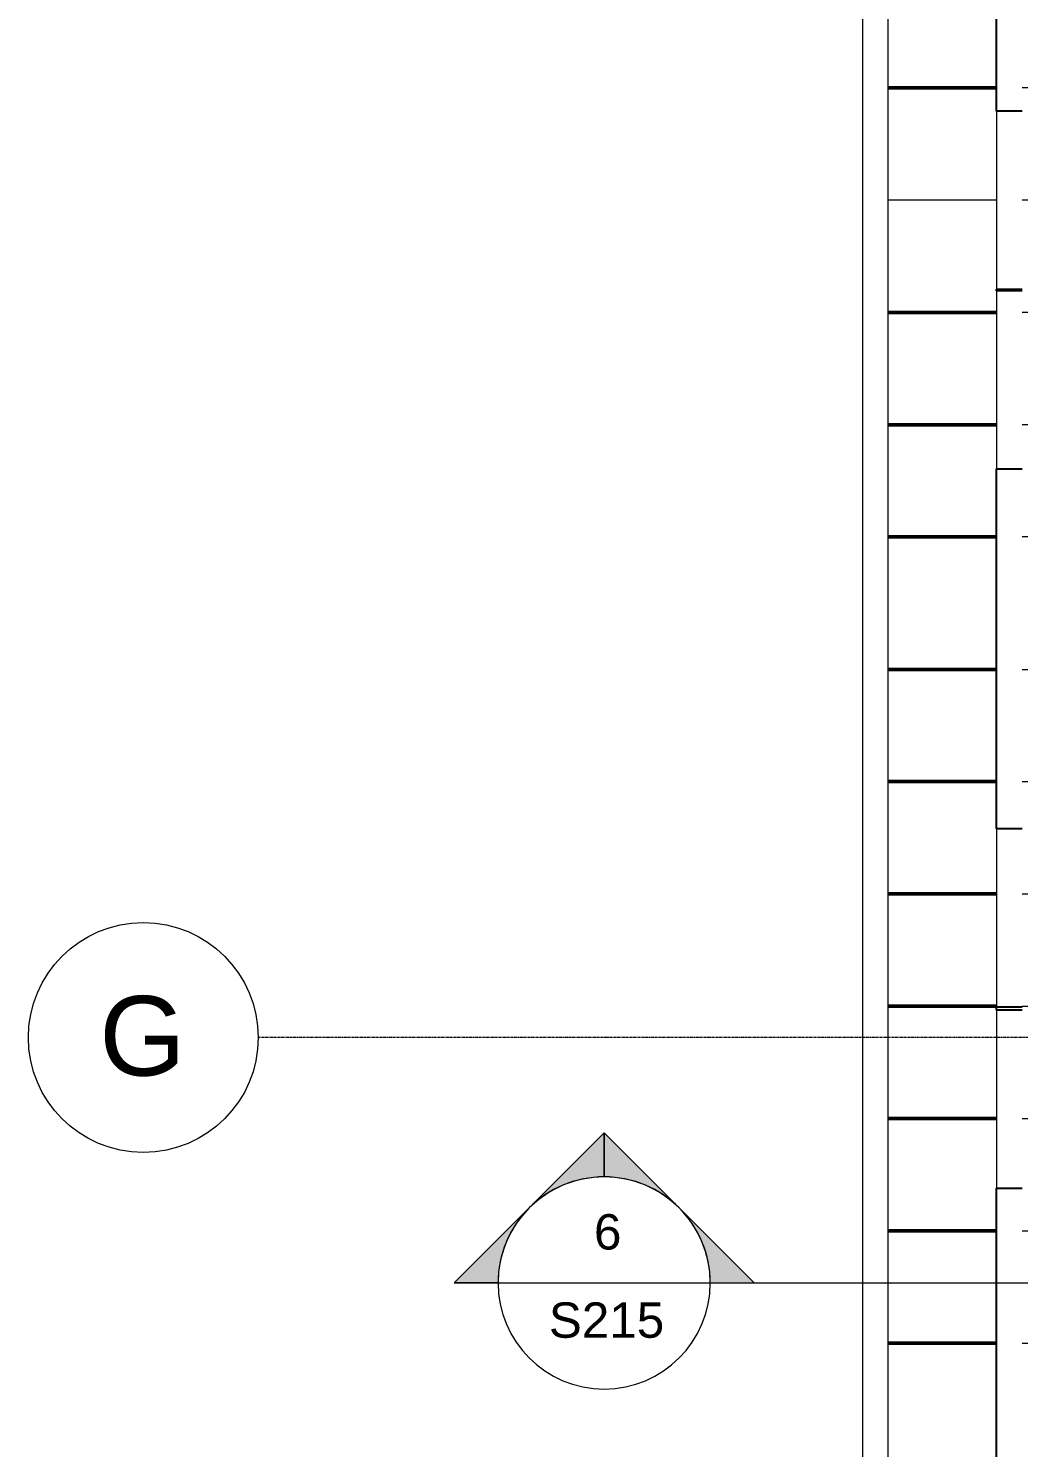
# Model space of a CAD drawing. Header units: inches. Extents: x -4036 to -1914, y 2 to 12338.
# Drawn here: x -4036.3 to -3824.6, y 10379.5 to 10682.9 of the extents above; entities that cross this region are included whole.
import ezdxf

# ---------------------------------------------------------------- set-up
doc = ezdxf.new("R2010")
doc.units = ezdxf.units.IN
doc.header["$MEASUREMENT"] = 0
doc.linetypes.add('Línea de rejilla', pattern=[0.875, 0.5, -0.125, 0.125, -0.125])
for name, color, linetype, lineweight in [('G-ANNO-SYMB', 111, 'Continuous', 9), ('I-WALL', 2, 'Continuous', 9), ('S-BEAM', 12, 'Continuous', 9), ('S-BEAM-ANLY', 10, 'Continuous', 50), ('S-GRID', 1, 'Continuous', 9), ('S-GRID-IDEN', 1, 'Continuous', 9)]:
    doc.layers.add(name, color=color, linetype=linetype, lineweight=lineweight)
doc.styles.add('Arial_1', font='arial.ttf', dxfattribs={"height": 17.007874})
doc.styles.add('Arial_2', font='arial.ttf', dxfattribs={"height": 7.559055})

# ---------------------------------------------------------------- blocks, each defined once
blk = doc.blocks.new('TRUSS - 22_-892746-FRAMING PLAN - 2ND FLOOR')
at = {"layer": 'S-BEAM'}
for p, q in [((-150.75, 0), (-173.9, 0)), ((173.9, 0), (-145.25, 0))]:
    blk.add_line(p, q, dxfattribs=at)
blk = doc.blocks.new('TRUSS - 22_-1469757-FRAMING PLAN - 2ND FLOOR')
at = {"layer": 'S-BEAM'}
for p, q in [((-159.75, 0), (-182.9, 0)), ((182.9, 0), (-154.25, 0))]:
    blk.add_line(p, q, dxfattribs=at)
blk = doc.blocks.new('TRUSS - 22_-V57-FRAMING PLAN - 2ND FLOOR')
at = {"layer": 'S-BEAM'}
for p, q in [((145.25, 0), (-173.9, 0)), ((173.9, 0), (150.75, 0))]:
    blk.add_line(p, q, dxfattribs=at)
blk = doc.blocks.new('TRUSS - 22_-V58-FRAMING PLAN - 2ND FLOOR')
at = {"layer": 'S-BEAM'}
for p, q in [((154.25, 0), (-182.9, 0)), ((182.9, 0), (159.75, 0))]:
    blk.add_line(p, q, dxfattribs=at)
blk = doc.blocks.new('TRUSS - 22_-V59-FRAMING PLAN - 2ND FLOOR')
at = {"layer": 'S-BEAM'}
for p, q in [((-82.17, 0), (-182.9, 0)), ((-78.41, 0), (-80.86, 0)), ((154.25, 0), (-77.1, 0)), ((182.9, 0), (159.75, 0))]:
    blk.add_line(p, q, dxfattribs=at)
blk = doc.blocks.new('Rejilla - Extremo inicial de rejilla - Círculo-11506-FRAMING PLAN - 2ND FLOOR')
at = {"layer": 'S-GRID-IDEN'}
blk.add_circle((0, 0), 0.2559, dxfattribs=at)
blk = doc.blocks.new('Vista de diseño - Extremo inicial de sección - Rellenado-1561-FRAMING PLAN - 2ND FLOOR')
at = {"layer": 'G-ANNO-SYMB'}
h = blk.add_hatch(color=256, dxfattribs=at)
edge = h.paths.add_edge_path(flags=0)
edge.add_line((-0.2362, 0.3341), (-0.2362, 0.2362))
edge.add_arc((-0.2362, 0), 0.2362, 90, 135)
edge.add_line((-0.4033, 0.167), (-0.2362, 0.3341))
h = blk.add_hatch(color=256, dxfattribs=at)
edge = h.paths.add_edge_path(flags=0)
edge.add_line((-0.2362, 0.3341), (-0.0692, 0.167))
edge.add_arc((-0.2362, 0), 0.2362, 45, 90)
edge.add_line((-0.2362, 0.2362), (-0.2362, 0.3341))
h = blk.add_hatch(color=256, dxfattribs=at)
edge = h.paths.add_edge_path(flags=0)
edge.add_line((-0.5703, 0), (-0.4033, 0.167))
edge.add_arc((-0.2362, 0), 0.2362, 135, 180)
edge.add_line((-0.4724, 0), (-0.5703, 0))
h = blk.add_hatch(color=256, dxfattribs=at)
edge = h.paths.add_edge_path(flags=0)
edge.add_line((0.0978, 0), (0, 0))
edge.add_arc((-0.2362, 0), 0.2362, 360, 405)
edge.add_line((-0.0692, 0.167), (0.0978, 0))
for p, q in [((-0.2362, 0.3341), (-0.5703, 0)), ((-0.2362, 0.3341), (-0.4033, 0.167)), ((-0.2362, 0.3341), (0.0978, 0)), ((-0.2362, 0.2362), (-0.2362, 0.3341)), ((-0.2362, 0.3341), (-0.2362, 0.2362)), ((-0.0692, 0.167), (-0.2362, 0.3341)), ((-0.4033, 0.167), (-0.5703, 0)), ((0.0978, 0), (-0.0692, 0.167)), ((-0.5703, 0), (-0.4724, 0)), ((0, 0), (0.0978, 0)), ((-0.4724, 0), (-0.5703, 0)), ((0, 0), (0.0978, 0))]:
    blk.add_line(p, q, dxfattribs=at)
for start, end in [(360, 180), (90, 135), (45, 90), (135, 180), (360, 45), (180, 360)]:
    blk.add_arc((-0.2362, 0), 0.2362, start, end, dxfattribs=at)

msp = doc.modelspace()

# ---------------------------------------------------------------- linework, layer by layer
at = {"layer": 'G-ANNO-SYMB'}
for p, q in [((-3935.85, 10414.74), (-3890.5, 10414.74)), ((-3890.5, 10414.74), (-3780.24, 10414.74))]:
    msp.add_line(p, q, dxfattribs=at)
at = {"layer": 'I-WALL'}
for p, q in [((-3857.97, 11431.89), (-3857.97, 9982.94)), ((-3852.47, 9988.44), (-3852.47, 11426.39)), ((-3829.32, 10665.2), (-3829.32, 10627.18)), ((-3829.32, 10626.8), (-3829.32, 10588.78)), ((-3829.32, 10511.79), (-3829.32, 10473.76)), ((-3829.32, 10473.01), (-3829.32, 10434.99))]:
    msp.add_line(p, q, dxfattribs=at)
at = {"layer": 'I-WALL', "lineweight": 25}
for p, q in [((-3829.32, 10665.2), (-3829.32, 10780.96)), ((-3823.82, 10665.2), (-3829.32, 10665.2)), ((-3829.32, 10626.8), (-3829.32, 10627.18)), ((-3829.32, 10627.18), (-3823.82, 10627.18)), ((-3823.82, 10626.8), (-3829.32, 10626.8)), ((-3829.32, 10511.79), (-3829.32, 10588.78)), ((-3829.32, 10588.78), (-3823.82, 10588.78)), ((-3823.82, 10511.79), (-3829.32, 10511.79)), ((-3829.32, 10473.01), (-3829.32, 10473.76)), ((-3829.32, 10473.76), (-3823.82, 10473.76)), ((-3823.82, 10473.01), (-3829.32, 10473.01)), ((-3829.32, 10281.01), (-3829.32, 10434.99)), ((-3829.32, 10434.99), (-3823.82, 10434.99))]:
    msp.add_line(p, q, dxfattribs=at)
at = {"layer": 'S-BEAM-ANLY', "color": 7}
for p, q in [((-3852.47, 10670.19), (-3829.32, 10670.19)), ((-3852.47, 10622.19), (-3829.32, 10622.19)), ((-3852.47, 10598.19), (-3829.32, 10598.19)), ((-3852.47, 10574.19), (-3829.32, 10574.19)), ((-3829.32, 10545.89), (-3852.47, 10545.89)), ((-3829.32, 10521.89), (-3852.47, 10521.89)), ((-3829.32, 10497.89), (-3852.47, 10497.89)), ((-3829.32, 10473.89), (-3852.47, 10473.89)), ((-3829.32, 10449.89), (-3852.47, 10449.89)), ((-3829.32, 10425.89), (-3852.47, 10425.89)), ((-3829.32, 10401.89), (-3852.47, 10401.89))]:
    msp.add_line(p, q, dxfattribs=at)
at = {"layer": 'S-GRID', "linetype": 'Línea de rejilla'}
msp.add_line((-1959.43, 10467.19), (-3987.13, 10467.19), dxfattribs=at)

# ---------------------------------------------------------------- block references
at = {"layer": 'G-ANNO-SYMB', "xscale": 95.99999999999994, "yscale": 95.99999999999994, "zscale": 95.99999999999994}
msp.add_blockref('Vista de diseño - Extremo inicial de sección - Rellenado-1561-FRAMING PLAN - 2ND FLOOR', (-3890.5, 10414.74), dxfattribs=at)
at = {"layer": 'S-BEAM'}
for name, p in [('TRUSS - 22_-892746-FRAMING PLAN - 2ND FLOOR', (-3678.57, 10670.19)), ('TRUSS - 22_-892746-FRAMING PLAN - 2ND FLOOR', (-3678.57, 10646.19)), ('TRUSS - 22_-1469757-FRAMING PLAN - 2ND FLOOR', (-3669.57, 10622.19)), ('TRUSS - 22_-1469757-FRAMING PLAN - 2ND FLOOR', (-3669.57, 10598.19)), ('TRUSS - 22_-1469757-FRAMING PLAN - 2ND FLOOR', (-3669.57, 10574.19))]:
    msp.add_blockref(name, p, dxfattribs=at)
at = {"layer": 'S-BEAM', "rotation": 180}
for name, p in [('TRUSS - 22_-V59-FRAMING PLAN - 2ND FLOOR', (-3669.57, 10545.89)), ('TRUSS - 22_-V58-FRAMING PLAN - 2ND FLOOR', (-3669.57, 10521.89)), ('TRUSS - 22_-V58-FRAMING PLAN - 2ND FLOOR', (-3669.57, 10497.89)), ('TRUSS - 22_-V58-FRAMING PLAN - 2ND FLOOR', (-3669.57, 10473.89)), ('TRUSS - 22_-V58-FRAMING PLAN - 2ND FLOOR', (-3669.57, 10449.89)), ('TRUSS - 22_-V58-FRAMING PLAN - 2ND FLOOR', (-3669.57, 10425.89)), ('TRUSS - 22_-V57-FRAMING PLAN - 2ND FLOOR', (-3678.57, 10401.89))]:
    msp.add_blockref(name, p, dxfattribs=at)
at = {"layer": 'S-GRID-IDEN', "xscale": 95.99999999999994, "yscale": 95.99999999999994, "zscale": 95.99999999999994, "rotation": 89.9999999999999}
msp.add_blockref('Rejilla - Extremo inicial de rejilla - Círculo-11506-FRAMING PLAN - 2ND FLOOR', (-4011.7, 10467.19), dxfattribs=at)

# ---------------------------------------------------------------- texts
at = {"layer": 'G-ANNO-SYMB', "attachment_point": 1, "style": 'Arial_2'}
for s, insert, char_height, width in [('6', (-3915.36, 10429.44), 7.56, 7.272), ('S215', (-3925, 10410.58), 7.559, 30.603)]:
    msp.add_mtext(s, dxfattribs=dict(at, insert=insert, char_height=char_height, width=width))
at = {"layer": 'S-GRID-IDEN', "insert": (-4021.11, 10476.07), "char_height": 17.01, "width": 22.725, "attachment_point": 1, "style": 'Arial_1'}
msp.add_mtext('G', dxfattribs=at)

doc.saveas('drawing.dxf')
